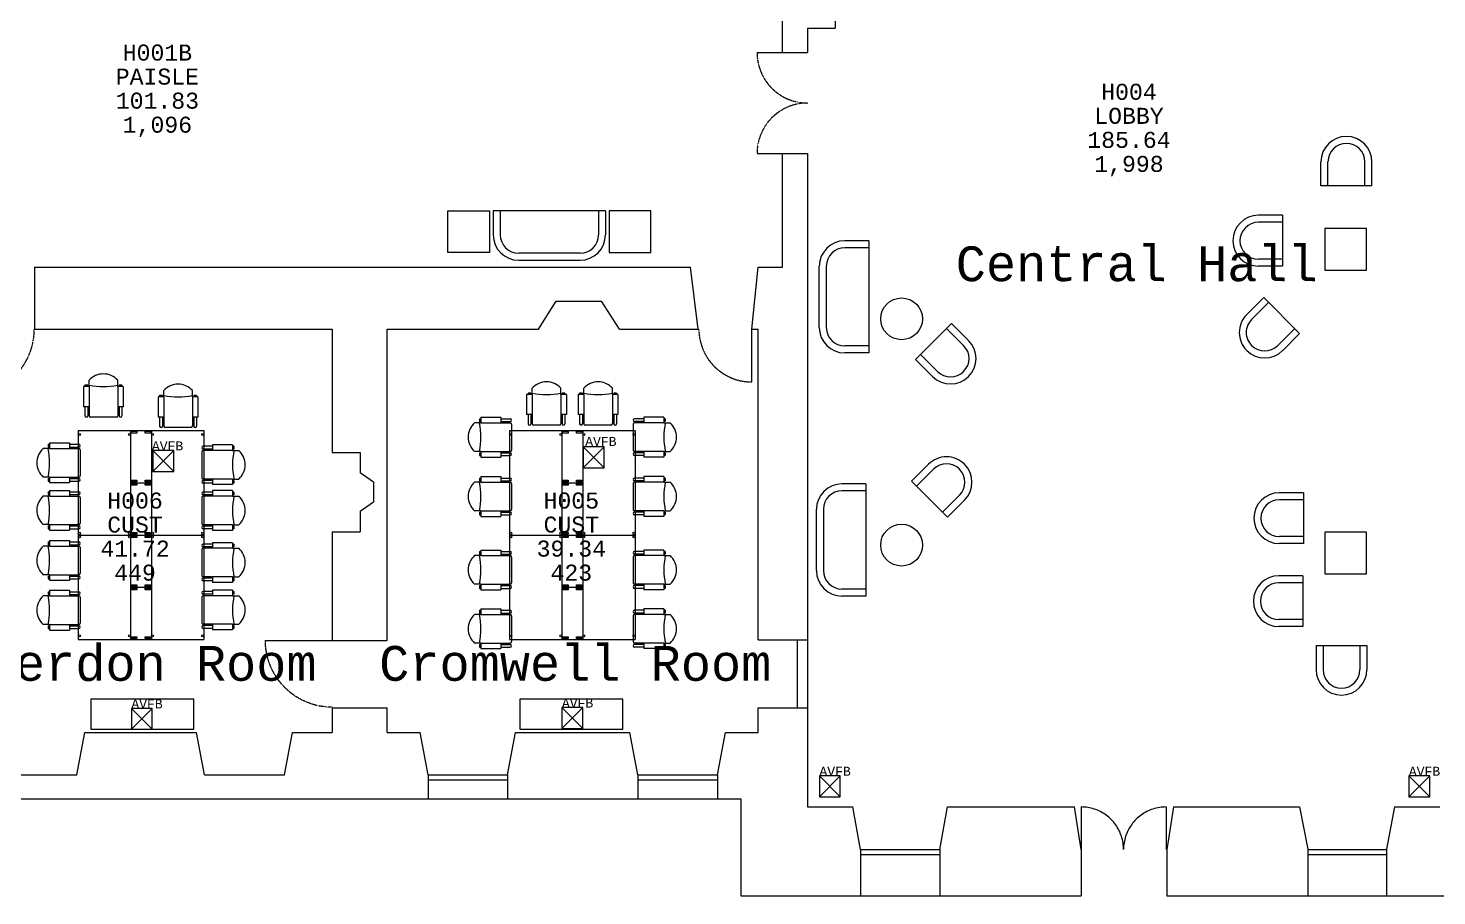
# Model space of a CAD drawing. Extents: x 0 to 84000, y 0 to 59400.
# Drawn here: x 25644 to 45853, y 21966 to 34423 of the extents above; entities that cross this region are included whole.
import ezdxf
from ezdxf.enums import TextEntityAlignment as Align

# ---------------------------------------------------------------- set-up
doc = ezdxf.new("R2010")
doc.units = 0
doc.header["$MEASUREMENT"] = 0
doc.linetypes.add('HIDDEN', pattern=[0.375, 0.25, -0.125])
doc.layers.get('0').update_dxf_attribs({"linetype": 'CONTINUOUS', "lineweight": 0})
for name, color, linetype, lineweight in [('001BUILDING', 7, 'CONTINUOUS', 0), ('001PARTITIONING', 5, 'CONTINUOUS', 0), ('725furniture', 4, 'CONTINUOUS', 0), ('RM$TXT', 7, 'CONTINUOUS', 0)]:
    doc.layers.add(name, color=color, linetype=linetype, lineweight=lineweight)
doc.styles.add('MONOTXT', font='monotxt.shx')

# ---------------------------------------------------------------- blocks, each defined once
blk = doc.blocks.new('12HH0214B')
at = {"linetype": 'Continuous'}
blk.add_line((0, 960), (0, 0), dxfattribs=at)
at = {"linetype": 'HIDDEN'}
for p, q in [((37.689712, 959.259741), (0.000301, 959.999878)), ((75.321008, 957.040496), (37.689712, 959.259741)), ((112.836164, 953.345565), (75.321008, 957.040496)), ((150.177335, 948.180644), (112.836164, 953.345565)), ((187.286944, 941.553698), (150.177335, 948.180644)), ((224.10777, 933.474945), (187.286944, 941.553698)), ((260.583038, 923.956842), (224.10777, 933.474945)), ((296.656506, 913.014065), (260.583038, 923.956842)), ((332.272552, 900.663487), (296.656506, 913.014065)), ((367.376257, 886.924152), (332.272552, 900.663487)), ((401.913495, 871.817245), (367.376257, 886.924152)), ((435.831012, 855.366059), (401.913495, 871.817245)), ((469.07651, 837.595961), (435.831012, 855.366059)), ((501.598725, 818.534351), (469.07651, 837.595961)), ((533.347513, 798.210622), (501.598725, 818.534351)), ((564.273917, 776.65611), (533.347513, 798.210622)), ((594.330252, 753.904051), (564.273917, 776.65611)), ((623.470173, 729.989527), (594.330252, 753.904051)), ((651.648749, 704.949412), (623.470173, 729.989527)), ((678.82253, 678.822317), (651.648749, 704.949412)), ((704.949617, 651.648528), (678.82253, 678.822317)), ((729.989722, 623.469944), (704.949617, 651.648528)), ((753.904237, 594.330015), (729.989722, 623.469944)), ((776.656287, 564.273673), (753.904237, 594.330015)), ((798.210789, 533.347262), (776.656287, 564.273673)), ((818.534509, 501.598468), (798.210789, 533.347262)), ((837.596108, 469.076247), (818.534509, 501.598468)), ((855.366196, 435.830744), (837.596108, 469.076247)), ((871.817371, 401.913222), (855.366196, 435.830744)), ((886.924267, 367.375979), (871.817371, 401.913222)), ((900.663591, 332.272269), (886.924267, 367.375979)), ((913.014158, 296.65622), (900.663591, 332.272269)), ((923.956924, 260.582748), (913.014158, 296.65622)), ((933.475016, 224.107477), (923.956924, 260.582748)), ((941.553757, 187.286648), (933.475016, 224.107477)), ((948.180691, 150.177038), (941.553757, 187.286648)), ((953.3456, 112.835865), (948.180691, 150.177038)), ((957.04052, 75.320707), (953.3456, 112.835865)), ((959.259753, 37.689411), (957.04052, 75.320707)), ((959.999878, 0), (959.259753, 37.689411))]:
    blk.add_line(p, q, dxfattribs=at)
blk = doc.blocks.new('22HH0214B')
at = {"linetype": 'HIDDEN'}
for p, q in [((28.464481, 724.436359), (0.00161, 724.995361)), ((56.883462, 722.760341), (28.464481, 724.436359)), ((85.214732, 719.969892), (56.883462, 722.760341)), ((113.414607, 716.069313), (85.214732, 719.969892)), ((141.439606, 711.06462), (113.414607, 716.069313)), ((169.246515, 704.96353), (141.439606, 711.06462)), ((196.792458, 697.775449), (169.246515, 704.96353)), ((224.034962, 689.511461), (196.792458, 697.775449)), ((250.93202, 680.18431), (224.034962, 689.511461)), ((277.442159, 669.808376), (250.93202, 680.18431)), ((303.524502, 658.399658), (277.442159, 669.808376)), ((329.138834, 645.975748), (303.524502, 658.399658)), ((354.245657, 632.555803), (329.138834, 645.975748)), ((378.806259, 618.160515), (354.245657, 632.555803)), ((402.782769, 602.812081), (378.806259, 618.160515)), ((1071.167777, 618.161504), (1047.191232, 602.813127)), ((1095.728412, 632.556734), (1071.167777, 618.161504)), ((1120.835266, 645.976621), (1095.728412, 632.556734)), ((1146.449625, 658.400471), (1120.835266, 645.976621)), ((1172.531994, 669.809128), (1146.449625, 658.400471)), ((1199.042156, 680.185001), (1172.531994, 669.809128)), ((1225.939235, 689.512091), (1199.042156, 680.185001)), ((1253.181757, 697.776016), (1225.939235, 689.512091)), ((1280.727715, 704.964034), (1253.181757, 697.776016)), ((1308.534637, 711.065062), (1280.727715, 704.964034)), ((1336.559646, 716.069691), (1308.534637, 711.065062)), ((1364.75953, 719.970206), (1336.559646, 716.069691)), ((1393.090805, 722.760592), (1364.75953, 719.970206)), ((1421.509789, 724.436546), (1393.090805, 722.760592)), ((1449.97266, 724.995485), (1421.509789, 724.436546)), ((426.138218, 586.534167), (402.782769, 602.812081)), ((448.836593, 569.351872), (426.138218, 586.534167)), ((470.842895, 551.29169), (448.836593, 569.351872)), ((492.123192, 532.381469), (470.842895, 551.29169)), ((512.64467, 512.650366), (492.123192, 532.381469)), ((532.375688, 492.128806), (512.64467, 512.650366)), ((551.285822, 470.848432), (532.375688, 492.128806)), ((569.345913, 448.842055), (551.285822, 470.848432)), ((586.528114, 426.143609), (569.345913, 448.842055)), ((602.805932, 402.788093), (586.528114, 426.143609)), ((863.445473, 426.145096), (847.167599, 402.789619)), ((880.627728, 448.8435), (863.445473, 426.145096)), ((898.687871, 470.849832), (880.627728, 448.8435)), ((917.598055, 492.130161), (898.687871, 470.849832)), ((937.329121, 512.651673), (917.598055, 492.130161)), ((957.850646, 532.382726), (937.329121, 512.651673)), ((979.130987, 551.292897), (957.850646, 532.382726)), ((1001.13733, 569.353026), (979.130987, 551.292897)), ((1023.835745, 586.535267), (1001.13733, 569.353026)), ((1047.191232, 602.813127), (1023.835745, 586.535267)), ((618.154267, 378.811519), (602.805932, 402.788093)), ((632.549453, 354.250858), (618.154267, 378.811519)), ((645.969295, 329.143979), (632.549453, 354.250858)), ((658.393099, 303.529597), (645.969295, 329.143979)), ((669.801709, 277.447206), (658.393099, 303.529597)), ((680.177533, 250.937024), (669.801709, 277.447206)), ((689.504574, 224.039927), (680.177533, 250.937024)), ((697.768449, 196.79739), (689.504574, 224.039927)), ((760.468522, 224.04167), (752.20458, 196.799154)), ((769.795629, 250.938743), (760.468522, 224.04167)), ((780.171518, 277.448899), (769.795629, 250.938743)), ((791.580192, 303.531261), (780.171518, 277.448899)), ((804.004058, 329.145612), (791.580192, 303.531261)), ((817.42396, 354.252457), (804.004058, 329.145612)), ((831.819206, 378.813083), (817.42396, 354.252457)), ((847.167599, 402.789619), (831.819206, 378.813083)), ((704.956416, 169.251417), (697.768449, 196.79739)), ((711.057392, 141.444483), (704.956416, 169.251417)), ((716.061969, 113.419464), (711.057392, 141.444483)), ((719.962431, 85.219572), (716.061969, 113.419464)), ((722.752763, 56.88829), (719.962431, 85.219572)), ((724.428664, 28.469303), (722.752763, 56.88829)), ((724.987549, 0.00643), (724.428664, 28.469303)), ((725.543944, 28.471138), (724.984987, 0.008268)), ((727.219916, 56.890121), (725.543944, 28.471138)), ((730.01032, 85.221395), (727.219916, 56.890121)), ((733.910853, 113.421276), (730.01032, 85.221395)), ((738.9155, 141.446282), (733.910853, 113.421276)), ((745.016545, 169.2532), (738.9155, 141.446282)), ((752.20458, 196.799154), (745.016545, 169.2532))]:
    blk.add_line(p, q, dxfattribs=at)
at = {"linetype": 'Continuous'}
for p, q in [((0.001709, 724.984131), (0.001709, -0.003906)), ((1449.97388, 724.985352), (1449.97388, -0.00254))]:
    blk.add_line(p, q, dxfattribs=at)
blk = doc.blocks.new('15HH0214B')
at = {"linetype": 'Continuous'}
blk.add_line((0, 760), (0, 0), dxfattribs=at)
at = {"linetype": 'HIDDEN'}
for p, q in [((29.837688, 759.413937), (0.000239, 759.999878)), ((59.629129, 757.657034), (29.837688, 759.413937)), ((89.328627, 754.73188), (59.629129, 757.657034)), ((118.890386, 750.642985), (89.328627, 754.73188)), ((148.268826, 745.396653), (118.890386, 750.642985)), ((177.418645, 739.000974), (148.268826, 745.396653)), ((206.294898, 731.465809), (177.418645, 739.000974)), ((234.85306, 722.802777), (206.294898, 731.465809)), ((263.049095, 713.025237), (234.85306, 722.802777)), ((290.839527, 702.148264), (263.049095, 713.025237)), ((318.181507, 690.188629), (290.839527, 702.148264)), ((345.032873, 677.164774), (318.181507, 690.188629)), ((371.352224, 663.09678), (345.032873, 677.164774)), ((397.098978, 648.00634), (371.352224, 663.09678)), ((422.233433, 631.916721), (397.098978, 648.00634)), ((446.716836, 614.852733), (422.233433, 631.916721)), ((470.511434, 596.840687), (446.716836, 614.852733)), ((493.580537, 577.908356), (470.511434, 596.840687)), ((515.888576, 558.084933), (493.580537, 577.908356)), ((537.401152, 537.400983), (515.888576, 558.084933)), ((558.085095, 515.888401), (537.401152, 537.400983)), ((577.908511, 493.580356), (558.085095, 515.888401)), ((596.840834, 470.511246), (577.908511, 493.580356)), ((614.852873, 446.716643), (596.840834, 470.511246)), ((631.916854, 422.233235), (614.852873, 446.716643)), ((648.006465, 397.098774), (631.916854, 422.233235)), ((663.096897, 371.352016), (648.006465, 397.098774)), ((677.164882, 345.032661), (663.096897, 371.352016)), ((690.188729, 318.18129), (677.164882, 345.032661)), ((702.148355, 290.839307), (690.188729, 318.18129)), ((713.025319, 263.048871), (702.148355, 290.839307)), ((722.802851, 234.852833), (713.025319, 263.048871)), ((731.465874, 206.294669), (722.802851, 234.852833)), ((739.001029, 177.418413), (731.465874, 206.294669)), ((745.396699, 148.268592), (739.001029, 177.418413)), ((750.643022, 118.890151), (745.396699, 148.268592)), ((754.731908, 89.32839), (750.643022, 118.890151)), ((757.657053, 59.628891), (754.731908, 89.32839)), ((759.413946, 29.837449), (757.657053, 59.628891)), ((759.999878, 0), (759.413946, 29.837449))]:
    blk.add_line(p, q, dxfattribs=at)
blk = doc.blocks.new('justhh00furn')
at = {"layer": '725furniture', "linetype": 'ByBlock', "lineweight": 0}
for p, q in [((33082, 4649), (33082, 4994)), ((33182, 4649), (33182, 4994)), ((33712, 4649), (33712, 4994)), ((33812, 4649), (33812, 4994)), ((33812, 4649), (33082, 4649)), ((21207, 4291), (21207, 3946)), ((22817, 4291), (21207, 4291)), ((21207, 4291), (21207, 3946)), ((21307, 4291), (21307, 3946)), ((22717, 4291), (22717, 3946)), ((22817, 4291), (22817, 3946)), ((32529, 4226), (32184, 4226)), ((32529, 4126), (32184, 4126)), ((32529, 4226), (32529, 3496)), ((26595, 3860), (26250, 3860)), ((26595, 3860), (26595, 2250)), ((22452, 3681), (21572, 3681)), ((26595, 3760), (26250, 3760)), ((21572, 3581), (22452, 3581)), ((25885, 2615), (25885, 3495)), ((25985, 3495), (25985, 2615)), ((32529, 3596), (32184, 3596)), ((32529, 3496), (32184, 3496)), ((32260, 3045), (32016, 2801)), ((32260, 3045), (32776, 2529)), ((32331, 2974), (32087, 2730)), ((27266, 2155), (27782, 2672)), ((27782, 2672), (28026, 2428)), ((27711, 2601), (27955, 2357)), ((32706, 2599), (32462, 2355)), ((32776, 2529), (32533, 2285)), ((26595, 2350), (26250, 2350)), ((26595, 2250), (26250, 2250)), ((26595, 2250), (26250, 2250)), ((27336, 2226), (27580, 1982)), ((27266, 2155), (27510, 1911)), ((15410, 1767), (15410, 1857)), ((15820, 1767), (15820, 1857)), ((15410, 1767), (15330, 1767)), ((15330, 1767), (15330, 1477)), ((15390, 1787), (15350, 1787)), ((15350, 1787), (15350, 1767)), ((15390, 1787), (15390, 1767)), ((15410, 1767), (15410, 1347)), ((15900, 1767), (15820, 1767)), ((15820, 1767), (15820, 1347)), ((15880, 1787), (15840, 1787)), ((15840, 1787), (15840, 1767)), ((15880, 1787), (15880, 1767)), ((15900, 1767), (15900, 1477)), ((16481, 1619), (16401, 1619)), ((16401, 1619), (16401, 1329)), ((16461, 1639), (16421, 1639)), ((16421, 1639), (16421, 1619)), ((16461, 1639), (16461, 1619)), ((16481, 1619), (16481, 1709)), ((16481, 1619), (16481, 1199)), ((16891, 1619), (16891, 1709)), ((16971, 1619), (16891, 1619)), ((16891, 1619), (16891, 1199)), ((16951, 1639), (16911, 1639)), ((16911, 1639), (16911, 1619)), ((16951, 1639), (16951, 1619)), ((16971, 1619), (16971, 1329)), ((21766, 1654), (21686, 1654)), ((21686, 1654), (21686, 1364)), ((21746, 1674), (21706, 1674)), ((21706, 1674), (21706, 1654)), ((21746, 1674), (21746, 1654)), ((21766, 1654), (21766, 1744)), ((21766, 1654), (21766, 1234)), ((22176, 1654), (22176, 1744)), ((22256, 1654), (22176, 1654)), ((22176, 1654), (22176, 1234)), ((22236, 1674), (22196, 1674)), ((22196, 1674), (22196, 1654)), ((22236, 1674), (22236, 1654)), ((22256, 1654), (22256, 1364)), ((22506, 1654), (22426, 1654)), ((22426, 1654), (22426, 1364)), ((22486, 1674), (22446, 1674)), ((22446, 1674), (22446, 1654)), ((22486, 1674), (22486, 1654)), ((22506, 1654), (22506, 1744)), ((22506, 1654), (22506, 1234)), ((22916, 1654), (22916, 1744)), ((22996, 1654), (22916, 1654)), ((22916, 1654), (22916, 1234)), ((22976, 1674), (22936, 1674)), ((22936, 1674), (22936, 1654)), ((22976, 1674), (22976, 1654)), ((22996, 1654), (22996, 1364)), ((15410, 1477), (15330, 1477)), ((15350, 1477), (15350, 1347)), ((15390, 1477), (15390, 1347)), ((15900, 1477), (15820, 1477)), ((15840, 1477), (15840, 1347)), ((15880, 1477), (15880, 1347)), ((15800, 1327), (15430, 1327)), ((16481, 1329), (16401, 1329)), ((16421, 1329), (16421, 1199)), ((16461, 1329), (16461, 1199)), ((16971, 1329), (16891, 1329)), ((16911, 1329), (16911, 1199)), ((16951, 1329), (16951, 1199)), ((21028, 1246), (20938, 1246)), ((21008, 1306), (21008, 1266)), ((21008, 1306), (21028, 1306)), ((21008, 1266), (21028, 1266)), ((21028, 1326), (21028, 1246)), ((21028, 1326), (21318, 1326)), ((21028, 1246), (21448, 1246)), ((21318, 1326), (21318, 1246)), ((21318, 1306), (21448, 1306)), ((21318, 1266), (21448, 1266)), ((21468, 1226), (21468, 856)), ((21766, 1364), (21686, 1364)), ((21706, 1364), (21706, 1234)), ((21746, 1364), (21746, 1234)), ((22156, 1214), (21786, 1214)), ((22256, 1364), (22176, 1364)), ((22196, 1364), (22196, 1234)), ((22236, 1364), (22236, 1234)), ((22506, 1364), (22426, 1364)), ((22446, 1364), (22446, 1234)), ((22486, 1364), (22486, 1234)), ((22896, 1214), (22526, 1214)), ((22996, 1364), (22916, 1364)), ((22936, 1364), (22936, 1234)), ((22976, 1364), (22976, 1234)), ((23215, 1226), (23215, 856)), ((23365, 1306), (23235, 1306)), ((23365, 1266), (23235, 1266)), ((23655, 1246), (23235, 1246)), ((23365, 1326), (23365, 1246)), ((23655, 1326), (23365, 1326)), ((23655, 1326), (23655, 1246)), ((23675, 1306), (23655, 1306)), ((23675, 1266), (23655, 1266)), ((23655, 1246), (23745, 1246)), ((23675, 1306), (23675, 1266)), ((16012, 1100), (16012, 1125)), ((16012, 1125), (16092, 1125)), ((16092, 1100), (16012, 1100)), ((16092, 1125), (16092, 1100)), ((16212, 1100), (16212, 1125)), ((16212, 1125), (16292, 1125)), ((16292, 1100), (16212, 1100)), ((16292, 1125), (16292, 1100)), ((16871, 1179), (16501, 1179)), ((22200, 1100), (22200, 1125)), ((22200, 1125), (22280, 1125)), ((22280, 1100), (22200, 1100)), ((22280, 1125), (22280, 1100)), ((22400, 1100), (22400, 1125)), ((22400, 1125), (22480, 1125)), ((22480, 1100), (22400, 1100)), ((22480, 1125), (22480, 1100)), ((14840, 878), (14750, 878)), ((14820, 938), (14820, 898)), ((14820, 938), (14840, 938)), ((14820, 898), (14840, 898)), ((14840, 958), (14840, 878)), ((14840, 958), (15130, 958)), ((14840, 878), (15260, 878)), ((15130, 958), (15130, 878)), ((15130, 938), (15260, 938)), ((15130, 898), (15260, 898)), ((15280, 858), (15280, 488)), ((17027, 830), (17027, 460)), ((17177, 910), (17047, 910)), ((17177, 870), (17047, 870)), ((17467, 850), (17047, 850)), ((17177, 930), (17177, 850)), ((17467, 930), (17177, 930)), ((17467, 930), (17467, 850)), ((17487, 910), (17467, 910)), ((17487, 870), (17467, 870)), ((17467, 850), (17557, 850)), ((17487, 910), (17487, 870)), ((21028, 836), (20938, 836)), ((21008, 816), (21008, 776)), ((21008, 816), (21028, 816)), ((21028, 836), (21028, 756)), ((21028, 836), (21448, 836)), ((21318, 836), (21318, 756)), ((21318, 816), (21448, 816)), ((23655, 836), (23235, 836)), ((23365, 816), (23235, 816)), ((23365, 836), (23365, 756)), ((23655, 836), (23655, 756)), ((23655, 836), (23745, 836)), ((23675, 816), (23655, 816)), ((23675, 816), (23675, 776)), ((21008, 776), (21028, 776)), ((21028, 756), (21318, 756)), ((21318, 776), (21448, 776)), ((23365, 776), (23235, 776)), ((23655, 756), (23365, 756)), ((23675, 776), (23655, 776)), ((27208, 408), (27452, 652)), ((14840, 468), (14750, 468)), ((14820, 448), (14820, 408)), ((14820, 448), (14840, 448)), ((14820, 408), (14840, 408)), ((14840, 468), (14840, 388)), ((14840, 468), (15260, 468)), ((15130, 468), (15130, 388)), ((15130, 448), (15260, 448)), ((15130, 408), (15260, 408)), ((16012, 398), (16012, 423)), ((16012, 423), (16092, 423)), ((16092, 423), (16092, 398)), ((16212, 398), (16212, 423)), ((16212, 423), (16292, 423)), ((16292, 423), (16292, 398)), ((17467, 440), (17047, 440)), ((17177, 420), (17047, 420)), ((17177, 440), (17177, 360)), ((17467, 440), (17467, 360)), ((17467, 440), (17557, 440)), ((17487, 420), (17467, 420)), ((17487, 420), (17487, 380)), ((21008, 454), (21008, 414)), ((21008, 454), (21028, 454)), ((21008, 414), (21028, 414)), ((21028, 474), (21028, 394)), ((21028, 474), (21318, 474)), ((21318, 474), (21318, 394)), ((21318, 454), (21448, 454)), ((21318, 414), (21448, 414)), ((22200, 398), (22200, 423)), ((22200, 423), (22280, 423)), ((22280, 423), (22280, 398)), ((22400, 398), (22400, 423)), ((22400, 423), (22480, 423)), ((22480, 423), (22480, 398)), ((23365, 454), (23235, 454)), ((23365, 414), (23235, 414)), ((23365, 474), (23365, 394)), ((23655, 474), (23365, 474)), ((23655, 474), (23655, 394)), ((23675, 454), (23655, 454)), ((23675, 414), (23655, 414)), ((23675, 454), (23675, 414)), ((27724, -108), (27208, 408)), ((27279, 338), (27523, 582)), ((14820, 256), (14820, 216)), ((14820, 256), (14840, 256)), ((14820, 216), (14840, 216)), ((14840, 388), (15130, 388)), ((14840, 276), (14840, 196)), ((14840, 276), (15130, 276)), ((15130, 276), (15130, 196)), ((15130, 256), (15260, 256)), ((15130, 216), (15260, 216)), ((16092, 398), (16012, 398)), ((16012, 350), (16012, 375)), ((16012, 375), (16092, 375)), ((16092, 350), (16012, 350)), ((16092, 375), (16092, 350)), ((16292, 398), (16212, 398)), ((16212, 350), (16212, 375)), ((16212, 375), (16292, 375)), ((16292, 350), (16212, 350)), ((16292, 375), (16292, 350)), ((17177, 380), (17047, 380)), ((17177, 253), (17047, 253)), ((17177, 213), (17047, 213)), ((17467, 360), (17177, 360)), ((17177, 273), (17177, 193)), ((17467, 273), (17177, 273)), ((17487, 380), (17467, 380)), ((17467, 273), (17467, 193)), ((17487, 253), (17467, 253)), ((17487, 213), (17467, 213)), ((17487, 253), (17487, 213)), ((21028, 394), (20938, 394)), ((21028, 394), (21448, 394)), ((21468, 374), (21468, 4)), ((22280, 398), (22200, 398)), ((22200, 350), (22200, 375)), ((22200, 375), (22280, 375)), ((22280, 350), (22200, 350)), ((22280, 375), (22280, 350)), ((22480, 398), (22400, 398)), ((22400, 350), (22400, 375)), ((22400, 375), (22480, 375)), ((22480, 350), (22400, 350)), ((22480, 375), (22480, 350)), ((23215, 374), (23215, 4)), ((23655, 394), (23235, 394)), ((23655, 394), (23745, 394)), ((26554, 370), (26209, 370)), ((26554, 270), (26209, 270)), ((26554, 370), (26554, -1240)), ((27654, -37), (27897, 207)), ((32830, 243), (32485, 243)), ((32830, 243), (32830, -487)), ((14840, 196), (14750, 196)), ((14840, 196), (15260, 196)), ((15280, 176), (15280, -194)), ((17027, 173), (17027, -197)), ((17467, 193), (17047, 193)), ((17467, 193), (17557, 193)), ((25844, -875), (25844, 5)), ((25944, 5), (25944, -875)), ((27724, -108), (27968, 136)), ((32830, 143), (32485, 143)), ((21028, -16), (20938, -16)), ((21008, -36), (21008, -76)), ((21008, -36), (21028, -36)), ((21008, -76), (21028, -76)), ((21028, -16), (21028, -96)), ((21028, -16), (21448, -16)), ((21028, -96), (21318, -96)), ((21318, -16), (21318, -96)), ((21318, -36), (21448, -36)), ((21318, -76), (21448, -76)), ((23655, -16), (23235, -16)), ((23365, -36), (23235, -36)), ((23365, -76), (23235, -76)), ((23365, -16), (23365, -96)), ((23655, -96), (23365, -96)), ((23655, -16), (23655, -96)), ((23655, -16), (23745, -16)), ((23675, -36), (23655, -36)), ((23675, -76), (23655, -76)), ((23675, -36), (23675, -76)), ((14840, -214), (14750, -214)), ((14820, -234), (14820, -274)), ((14820, -234), (14840, -234)), ((14820, -274), (14840, -274)), ((14840, -214), (14840, -294)), ((14840, -214), (15260, -214)), ((14840, -294), (15130, -294)), ((15130, -214), (15130, -294)), ((15130, -234), (15260, -234)), ((15130, -274), (15260, -274)), ((16012, -352), (16012, -327)), ((16012, -327), (16092, -327)), ((16092, -352), (16012, -352)), ((16012, -400), (16012, -375)), ((16012, -375), (16092, -375)), ((16092, -400), (16012, -400)), ((16092, -327), (16092, -352)), ((16092, -375), (16092, -400)), ((16212, -352), (16212, -327)), ((16212, -327), (16292, -327)), ((16292, -352), (16212, -352)), ((16212, -400), (16212, -375)), ((16212, -375), (16292, -375)), ((16292, -400), (16212, -400)), ((16292, -327), (16292, -352)), ((16292, -375), (16292, -400)), ((17467, -217), (17047, -217)), ((17177, -237), (17047, -237)), ((17177, -277), (17047, -277)), ((17177, -217), (17177, -297)), ((17467, -297), (17177, -297)), ((17467, -217), (17467, -297)), ((17467, -217), (17557, -217)), ((17487, -237), (17467, -237)), ((17487, -277), (17467, -277)), ((17487, -237), (17487, -277)), ((22200, -352), (22200, -327)), ((22200, -327), (22280, -327)), ((22280, -352), (22200, -352)), ((22200, -400), (22200, -375)), ((22200, -375), (22280, -375)), ((22280, -400), (22200, -400)), ((22280, -327), (22280, -352)), ((22280, -375), (22280, -400)), ((22400, -352), (22400, -327)), ((22400, -327), (22480, -327)), ((22480, -352), (22400, -352)), ((22400, -400), (22400, -375)), ((22400, -375), (22480, -375)), ((22480, -400), (22400, -400)), ((22480, -327), (22480, -352)), ((22480, -375), (22480, -400)), ((32830, -387), (32485, -387)), ((14840, -524), (14750, -524)), ((14820, -464), (14820, -504)), ((14820, -464), (14840, -464)), ((14820, -504), (14840, -504)), ((14840, -444), (14840, -524)), ((14840, -444), (15130, -444)), ((14840, -524), (15260, -524)), ((15130, -444), (15130, -524)), ((15130, -464), (15260, -464)), ((15130, -504), (15260, -504)), ((15280, -544), (15280, -914)), ((17027, -574), (17027, -944)), ((17177, -494), (17047, -494)), ((17177, -534), (17047, -534)), ((17467, -554), (17047, -554)), ((17177, -474), (17177, -554)), ((17467, -474), (17177, -474)), ((17467, -474), (17467, -554)), ((17487, -494), (17467, -494)), ((17487, -534), (17467, -534)), ((17467, -554), (17557, -554)), ((17487, -494), (17487, -534)), ((21008, -600), (21008, -640)), ((21008, -600), (21028, -600)), ((21028, -580), (21028, -660)), ((21028, -580), (21318, -580)), ((21318, -580), (21318, -660)), ((21318, -600), (21448, -600)), ((23365, -600), (23235, -600)), ((23365, -580), (23365, -660)), ((23655, -580), (23365, -580)), ((23655, -580), (23655, -660)), ((23675, -600), (23655, -600)), ((23675, -600), (23675, -640)), ((32830, -487), (32485, -487)), ((21028, -660), (20938, -660)), ((21008, -640), (21028, -640)), ((21028, -660), (21448, -660)), ((21318, -640), (21448, -640)), ((21468, -680), (21468, -1050)), ((23215, -680), (23215, -1050)), ((23365, -640), (23235, -640)), ((23655, -660), (23235, -660)), ((23675, -640), (23655, -640)), ((23655, -660), (23745, -660)), ((14840, -934), (14750, -934)), ((14820, -954), (14820, -994)), ((14820, -954), (14840, -954)), ((14820, -994), (14840, -994)), ((14840, -934), (14840, -1014)), ((14840, -934), (15260, -934)), ((15130, -934), (15130, -1014)), ((15130, -954), (15260, -954)), ((15130, -994), (15260, -994)), ((17467, -964), (17047, -964)), ((17177, -984), (17047, -984)), ((17177, -964), (17177, -1044)), ((17467, -964), (17467, -1044)), ((17467, -964), (17557, -964)), ((17487, -984), (17467, -984)), ((17487, -984), (17487, -1024)), ((32822, -949), (32477, -949)), ((32822, -949), (32822, -1679)), ((14820, -1178), (14820, -1218)), ((14820, -1178), (14840, -1178)), ((14840, -1014), (15130, -1014)), ((14840, -1158), (14840, -1238)), ((14840, -1158), (15130, -1158)), ((15130, -1158), (15130, -1238)), ((15130, -1178), (15260, -1178)), ((16012, -1102), (16012, -1077)), ((16012, -1077), (16092, -1077)), ((16092, -1102), (16012, -1102)), ((16012, -1150), (16012, -1125)), ((16012, -1125), (16092, -1125)), ((16092, -1150), (16012, -1150)), ((16092, -1077), (16092, -1102)), ((16092, -1125), (16092, -1150)), ((16212, -1102), (16212, -1077)), ((16212, -1077), (16292, -1077)), ((16292, -1102), (16212, -1102)), ((16212, -1150), (16212, -1125)), ((16212, -1125), (16292, -1125)), ((16292, -1150), (16212, -1150)), ((16292, -1077), (16292, -1102)), ((16292, -1125), (16292, -1150)), ((17177, -1024), (17047, -1024)), ((17177, -1175), (17047, -1175)), ((17467, -1044), (17177, -1044)), ((17177, -1155), (17177, -1235)), ((17467, -1155), (17177, -1155)), ((17487, -1024), (17467, -1024)), ((17467, -1155), (17467, -1235)), ((17487, -1175), (17467, -1175)), ((17487, -1175), (17487, -1215)), ((21028, -1070), (20938, -1070)), ((21008, -1090), (21008, -1130)), ((21008, -1090), (21028, -1090)), ((21008, -1130), (21028, -1130)), ((21028, -1070), (21028, -1150)), ((21028, -1070), (21448, -1070)), ((21028, -1150), (21318, -1150)), ((21318, -1070), (21318, -1150)), ((21318, -1090), (21448, -1090)), ((21318, -1130), (21448, -1130)), ((22200, -1102), (22200, -1077)), ((22200, -1077), (22280, -1077)), ((22280, -1102), (22200, -1102)), ((22200, -1150), (22200, -1125)), ((22200, -1125), (22280, -1125)), ((22280, -1150), (22200, -1150)), ((22280, -1077), (22280, -1102)), ((22280, -1125), (22280, -1150)), ((22400, -1102), (22400, -1077)), ((22400, -1077), (22480, -1077)), ((22480, -1102), (22400, -1102)), ((22400, -1150), (22400, -1125)), ((22400, -1125), (22480, -1125)), ((22480, -1150), (22400, -1150)), ((22480, -1077), (22480, -1102)), ((22480, -1125), (22480, -1150)), ((23655, -1070), (23235, -1070)), ((23365, -1090), (23235, -1090)), ((23365, -1130), (23235, -1130)), ((23365, -1070), (23365, -1150)), ((23655, -1150), (23365, -1150)), ((23655, -1070), (23655, -1150)), ((23655, -1070), (23745, -1070)), ((23675, -1090), (23655, -1090)), ((23675, -1130), (23655, -1130)), ((23675, -1090), (23675, -1130)), ((26554, -1140), (26209, -1140)), ((32822, -1049), (32477, -1049)), ((14840, -1238), (14750, -1238)), ((14820, -1218), (14840, -1218)), ((14840, -1238), (15260, -1238)), ((15130, -1218), (15260, -1218)), ((15280, -1258), (15280, -1628)), ((17027, -1255), (17027, -1625)), ((17177, -1215), (17047, -1215)), ((17467, -1235), (17047, -1235)), ((17487, -1215), (17467, -1215)), ((17467, -1235), (17557, -1235)), ((26554, -1240), (26209, -1240)), ((26554, -1240), (26209, -1240)), ((21028, -1505), (20938, -1505)), ((21008, -1445), (21008, -1485)), ((21008, -1445), (21028, -1445)), ((21008, -1485), (21028, -1485)), ((21028, -1425), (21028, -1505)), ((21028, -1425), (21318, -1425)), ((21028, -1505), (21448, -1505)), ((21318, -1425), (21318, -1505)), ((21318, -1445), (21448, -1445)), ((21318, -1485), (21448, -1485)), ((21468, -1525), (21468, -1895)), ((23215, -1525), (23215, -1895)), ((23365, -1445), (23235, -1445)), ((23365, -1485), (23235, -1485)), ((23655, -1505), (23235, -1505)), ((23365, -1425), (23365, -1505)), ((23655, -1425), (23365, -1425)), ((23655, -1425), (23655, -1505)), ((23675, -1445), (23655, -1445)), ((23675, -1485), (23655, -1485)), ((23655, -1505), (23745, -1505)), ((23675, -1445), (23675, -1485)), ((32822, -1579), (32477, -1579)), ((14840, -1648), (14750, -1648)), ((14820, -1668), (14820, -1708)), ((14820, -1668), (14840, -1668)), ((14820, -1708), (14840, -1708)), ((14840, -1648), (14840, -1728)), ((14840, -1648), (15260, -1648)), ((14840, -1728), (15130, -1728)), ((15130, -1648), (15130, -1728)), ((15130, -1668), (15260, -1668)), ((15130, -1708), (15260, -1708)), ((17467, -1645), (17047, -1645)), ((17177, -1665), (17047, -1665)), ((17177, -1705), (17047, -1705)), ((17177, -1645), (17177, -1725)), ((17467, -1725), (17177, -1725)), ((17467, -1645), (17467, -1725)), ((17467, -1645), (17557, -1645)), ((17487, -1665), (17467, -1665)), ((17487, -1705), (17467, -1705)), ((17487, -1665), (17487, -1705)), ((32822, -1679), (32477, -1679)), ((16012, -1852), (16012, -1827)), ((16012, -1827), (16092, -1827)), ((16092, -1852), (16012, -1852)), ((16092, -1827), (16092, -1852)), ((16212, -1852), (16212, -1827)), ((16212, -1827), (16292, -1827)), ((16292, -1852), (16212, -1852)), ((16292, -1827), (16292, -1852)), ((21028, -1915), (20938, -1915)), ((21008, -1935), (21008, -1975)), ((21008, -1935), (21028, -1935)), ((21008, -1975), (21028, -1975)), ((21028, -1915), (21028, -1995)), ((21028, -1915), (21448, -1915)), ((21028, -1995), (21318, -1995)), ((21318, -1915), (21318, -1995)), ((21318, -1935), (21448, -1935)), ((21318, -1975), (21448, -1975)), ((22200, -1852), (22200, -1827)), ((22200, -1827), (22280, -1827)), ((22280, -1852), (22200, -1852)), ((22280, -1827), (22280, -1852)), ((22400, -1852), (22400, -1827)), ((22400, -1827), (22480, -1827)), ((22480, -1852), (22400, -1852)), ((22480, -1827), (22480, -1852)), ((23655, -1915), (23235, -1915)), ((23365, -1935), (23235, -1935)), ((23365, -1975), (23235, -1975)), ((23365, -1915), (23365, -1995)), ((23655, -1995), (23365, -1995)), ((23655, -1915), (23655, -1995)), ((23655, -1915), (23745, -1915)), ((23675, -1935), (23655, -1935)), ((23675, -1975), (23655, -1975)), ((23675, -1935), (23675, -1975)), ((33011, -1952), (33741, -1952)), ((33011, -1952), (33011, -2297)), ((33111, -1952), (33111, -2297)), ((33641, -1952), (33641, -2297)), ((33741, -1952), (33741, -2297))]:
    blk.add_line(p, q, dxfattribs=at)
at = {"layer": '725furniture', "lineweight": 0}
for p, q in [((20554, 4291), (21154, 4291)), ((20554, 3691), (20554, 4291)), ((21154, 4291), (21154, 3691)), ((22870, 4291), (22870, 3691)), ((23470, 4291), (22870, 4291)), ((23470, 3691), (23470, 4291)), ((33136, 4036), (33136, 3436)), ((33736, 4036), (33136, 4036)), ((33736, 3436), (33736, 4036)), ((21154, 3691), (20554, 3691)), ((22870, 3691), (23470, 3691)), ((33136, 3436), (33736, 3436)), ((15254, 1135), (15254, -1865)), ((15254, 1135), (17054, 1135)), ((16004, 1135), (16004, -1865)), ((16304, 1135), (16304, -1865)), ((17054, 1135), (17054, -1865)), ((21442, 1135), (23242, 1135)), ((21442, 1135), (21442, -1865)), ((22192, 1135), (22192, -1865)), ((22492, 1135), (22492, -1865)), ((23242, 1135), (23242, -1865)), ((16004, 385), (16304, 385)), ((22192, 385), (22492, 385)), ((15254, -365), (17054, -365)), ((21442, -365), (23242, -365)), ((33136, -321), (33136, -921)), ((33736, -321), (33136, -321)), ((33736, -921), (33736, -321)), ((33136, -921), (33736, -921)), ((16004, -1115), (16304, -1115)), ((22192, -1115), (22492, -1115)), ((15254, -1865), (17054, -1865)), ((21442, -1865), (23242, -1865))]:
    blk.add_line(p, q, dxfattribs=at)
for centre in [(27065, 2740), (27065, -509)]:
    blk.add_circle(centre, 300, dxfattribs=at)
at = {"layer": '725furniture', "linetype": 'ByBlock', "lineweight": 0}
for centre in [(15269, 1080), (15989, 1080), (16319, 1080), (17039, 1080), (21457, 1080), (22177, 1080), (22507, 1080), (23227, 1080), (15269, -340), (15269, -390), (15989, -340), (15989, -390), (16319, -340), (16319, -390), (17039, -340), (17039, -390), (21457, -340), (21457, -390), (22177, -340), (22177, -390), (22507, -340), (22507, -390), (23227, -340), (23227, -390), (15269, -1810), (15989, -1810), (16319, -1810), (17039, -1810), (21457, -1810), (22177, -1810), (22507, -1810), (23227, -1810)]:
    blk.add_circle(centre, 15, dxfattribs=at)
for centre, radius, start, end in [((33447, 4994), 365, 90, 180), ((33447, 4994), 265, 90, 180), ((33447, 4994), 365, 0, 90), ((33447, 4994), 265, 0, 90), ((32184, 3861), 365, 90, 180), ((32184, 3861), 265, 90, 180), ((21572, 3946), 365, 180, 270), ((21572, 3946), 265, 180, 270), ((22452, 3946), 265, 270, 0), ((22452, 3946), 365, 270, 0), ((26250, 3495), 365, 90, 180), ((32184, 3861), 365, 180, 270), ((32184, 3861), 265, 180, 270), ((26250, 3495), 265, 90, 180), ((26250, 2615), 365, 180, 270), ((26250, 2615), 265, 180, 270), ((15615, 1673), 276, 41.9643, 138.0357), ((21971, 1559), 276, 41.9643, 138.0357), ((22711, 1559), 276, 41.9643, 138.0357), ((15615, 2828), 1061, 258.8556, 281.1444), ((16686, 1525), 276, 41.9643, 138.0357), ((16686, 2680), 1061, 258.8556, 281.1444), ((21971, 2714), 1061, 258.8556, 281.1444), ((22711, 2714), 1061, 258.8556, 281.1444), ((15370, 1347), 20, 180, 270), ((15370, 1347), 20, 270, 0), ((15430, 1347), 20, 180, 270), ((15800, 1347), 20, 270, 0), ((15860, 1347), 20, 180, 270), ((15860, 1347), 20, 270, 0), ((21123, 1041), 276, 131.9643, 228.0357), ((19968, 1041), 1061, 348.8556, 11.1444), ((21448, 1286), 20, 0, 90), ((21448, 1286), 20, 270, 0), ((21448, 1226), 20, 0, 90), ((21726, 1234), 20, 180, 270), ((21726, 1234), 20, 270, 0), ((21786, 1234), 20, 180, 270), ((22156, 1234), 20, 270, 0), ((22216, 1234), 20, 180, 270), ((22216, 1234), 20, 270, 0), ((22466, 1234), 20, 180, 270), ((22466, 1234), 20, 270, 0), ((22526, 1234), 20, 180, 270), ((22896, 1234), 20, 270, 0), ((22956, 1234), 20, 180, 270), ((22956, 1234), 20, 270, 0), ((23235, 1286), 20, 90, 180), ((23235, 1286), 20, 180, 270), ((23235, 1226), 20, 90, 180), ((24716, 1041), 1061, 168.8556, 191.1444), ((23561, 1041), 276, 311.9643, 48.0357), ((16441, 1199), 20, 180, 270), ((16441, 1199), 20, 270, 0), ((16501, 1199), 20, 180, 270), ((16871, 1199), 20, 270, 0), ((16931, 1199), 20, 180, 270), ((16931, 1199), 20, 270, 0), ((14935, 673), 276, 131.9643, 228.0357), ((13780, 673), 1061, 348.8556, 11.1444), ((15260, 918), 20, 0, 90), ((15260, 918), 20, 270, 0), ((15260, 858), 20, 0, 90), ((17047, 890), 20, 90, 180), ((17047, 890), 20, 180, 270), ((17047, 830), 20, 90, 180), ((18528, 645), 1061, 168.8556, 191.1444), ((17373, 645), 276, 311.9643, 48.0357), ((21448, 856), 20, 270, 0), ((21448, 796), 20, 0, 90), ((23235, 856), 20, 180, 270), ((23235, 796), 20, 90, 180), ((21448, 796), 20, 270, 0), ((23235, 796), 20, 180, 270), ((15260, 488), 20, 270, 0), ((15260, 428), 20, 0, 90), ((15260, 428), 20, 270, 0), ((17047, 460), 20, 180, 270), ((17047, 400), 20, 90, 180), ((21448, 434), 20, 0, 90), ((21448, 434), 20, 270, 0), ((23235, 434), 20, 90, 180), ((23235, 434), 20, 180, 270), ((15260, 236), 20, 0, 90), ((15260, 236), 20, 270, 0), ((17047, 400), 20, 180, 270), ((17047, 233), 20, 90, 180), ((17047, 233), 20, 180, 270), ((21123, 189), 276, 131.9643, 228.0357), ((19968, 189), 1061, 348.8556, 11.1444), ((21448, 374), 20, 0, 90), ((23235, 374), 20, 90, 180), ((24716, 189), 1061, 168.8556, 191.1444), ((23561, 189), 276, 311.9643, 48.0357), ((26209, 5), 365, 90, 180), ((26209, 5), 265, 90, 180), ((32485, -122), 365, 90, 180), ((14935, -9), 276, 131.9643, 228.0357), ((13780, -9), 1061, 348.8556, 11.1444), ((15260, 176), 20, 0, 90), ((17047, 173), 20, 90, 180), ((18528, -12), 1061, 168.8556, 191.1444), ((17373, -12), 276, 311.9643, 48.0357), ((21448, 4), 20, 270, 0), ((23235, 4), 20, 180, 270), ((32485, -122), 265, 90, 180), ((15260, -194), 20, 270, 0), ((17047, -197), 20, 180, 270), ((21448, -56), 20, 0, 90), ((21448, -56), 20, 270, 0), ((23235, -56), 20, 90, 180), ((23235, -56), 20, 180, 270), ((32485, -122), 365, 180, 270), ((32485, -122), 265, 180, 270), ((15260, -254), 20, 0, 90), ((15260, -254), 20, 270, 0), ((17047, -257), 20, 90, 180), ((17047, -257), 20, 180, 270), ((14935, -729), 276, 131.9643, 228.0357), ((13780, -729), 1061, 348.8556, 11.1444), ((15260, -484), 20, 0, 90), ((15260, -484), 20, 270, 0), ((15260, -544), 20, 0, 90), ((17047, -514), 20, 90, 180), ((17047, -514), 20, 180, 270), ((17047, -574), 20, 90, 180), ((18528, -759), 1061, 168.8556, 191.1444), ((17373, -759), 276, 311.9643, 48.0357), ((21448, -620), 20, 0, 90), ((23235, -620), 20, 90, 180), ((21123, -865), 276, 131.9643, 228.0357), ((19968, -865), 1061, 348.8556, 11.1444), ((21448, -620), 20, 270, 0), ((21448, -680), 20, 0, 90), ((23235, -620), 20, 180, 270), ((23235, -680), 20, 90, 180), ((24716, -865), 1061, 168.8556, 191.1444), ((23561, -865), 276, 311.9643, 48.0357), ((15260, -914), 20, 270, 0), ((15260, -974), 20, 0, 90), ((15260, -974), 20, 270, 0), ((17047, -944), 20, 180, 270), ((17047, -1004), 20, 90, 180), ((17047, -1004), 20, 180, 270), ((26209, -875), 365, 180, 270), ((26209, -875), 265, 180, 270), ((32477, -1314), 365, 90, 180), ((15260, -1198), 20, 0, 90), ((15260, -1198), 20, 270, 0), ((17047, -1195), 20, 90, 180), ((17047, -1195), 20, 180, 270), ((21448, -1050), 20, 270, 0), ((21448, -1110), 20, 0, 90), ((21448, -1110), 20, 270, 0), ((23235, -1050), 20, 180, 270), ((23235, -1110), 20, 90, 180), ((23235, -1110), 20, 180, 270), ((32477, -1314), 265, 90, 180), ((14935, -1443), 276, 131.9643, 228.0357), ((13780, -1443), 1061, 348.8556, 11.1444), ((15260, -1258), 20, 0, 90), ((17047, -1255), 20, 90, 180), ((18528, -1440), 1061, 168.8556, 191.1444), ((17373, -1440), 276, 311.9643, 48.0357), ((32477, -1314), 365, 180, 270), ((32477, -1314), 265, 180, 270), ((21123, -1710), 276, 131.9643, 228.0357), ((19968, -1710), 1061, 348.8556, 11.1444), ((21448, -1465), 20, 0, 90), ((21448, -1465), 20, 270, 0), ((21448, -1525), 20, 0, 90), ((23235, -1465), 20, 90, 180), ((23235, -1465), 20, 180, 270), ((23235, -1525), 20, 90, 180), ((24716, -1710), 1061, 168.8556, 191.1444), ((23561, -1710), 276, 311.9643, 48.0357), ((15260, -1628), 20, 270, 0), ((15260, -1688), 20, 0, 90), ((15260, -1688), 20, 270, 0), ((17047, -1625), 20, 180, 270), ((17047, -1685), 20, 90, 180), ((17047, -1685), 20, 180, 270), ((21448, -1895), 20, 270, 0), ((21448, -1955), 20, 0, 90), ((21448, -1955), 20, 270, 0), ((23235, -1895), 20, 180, 270), ((23235, -1955), 20, 90, 180), ((23235, -1955), 20, 180, 270), ((33376, -2297), 365, 180, 270), ((33376, -2297), 265, 180, 270), ((33376, -2297), 265, 270, 0), ((33376, -2297), 365, 270, 0)]:
    blk.add_arc(centre, radius, start, end, dxfattribs=at)
for centre, major_axis, start_param, end_param in [((32274, 2543), (258, 258), 1.570796, 3.141593), ((32274, 2543), (187, 187), 1.570796, 3.141593), ((27768, 2170), (-258, 258), 3.141593, 4.712389), ((27768, 2170), (-187, 187), 3.141593, 4.712389), ((32274, 2543), (258, 258), 3.141593, 4.712389), ((32274, 2543), (187, 187), 3.141593, 4.712389), ((27768, 2170), (258, 258), 3.141593, 4.712389), ((27768, 2170), (187, 187), 3.141593, 4.712389), ((27710, 394), (258, 258), 6.283185, 7.853982), ((27710, 394), (187, 187), 0, 1.570796), ((27710, 394), (258, 258), 4.712389, 6.283185), ((27710, 394), (187, 187), 4.712389, 6.283185)]:
    blk.add_ellipse(centre, major_axis=major_axis, ratio=1, start_param=start_param, end_param=end_param, dxfattribs=at)
blk = doc.blocks.new('650av')
at = {"linetype": 'ByBlock', "lineweight": 0}
for p, q in [((16324, 850), (16624, 550)), ((16324, 550), (16624, 850)), ((16624, 850), (16324, 850)), ((16324, 850), (16324, 550)), ((16624, 550), (16624, 850)), ((22496, 900), (22796, 600)), ((22496, 600), (22796, 900)), ((22796, 900), (22496, 900)), ((22496, 900), (22496, 600)), ((22796, 600), (22796, 900)), ((16324, 550), (16624, 550)), ((22496, 600), (22796, 600)), ((16015, -2853), (16315, -3153)), ((16015, -3153), (16315, -2853)), ((16315, -2853), (16015, -2853)), ((16015, -2853), (16015, -3153)), ((16315, -3153), (16315, -2853)), ((22192, -2841), (22492, -3141)), ((22192, -3141), (22492, -2841)), ((22492, -2841), (22192, -2841)), ((22192, -2841), (22192, -3141)), ((22492, -3141), (22492, -2841)), ((16015, -3153), (16315, -3153)), ((22192, -3141), (22492, -3141)), ((25886, -3821), (26186, -4121)), ((25886, -4121), (26186, -3821)), ((26186, -3821), (25886, -3821)), ((25886, -3821), (25886, -4121)), ((26186, -4121), (26186, -3821)), ((34342, -3821), (34642, -4121)), ((34342, -4121), (34642, -3821)), ((34642, -3821), (34342, -3821)), ((34342, -3821), (34342, -4121)), ((34642, -4121), (34642, -3821)), ((25886, -4121), (26186, -4121)), ((34342, -4121), (34642, -4121))]:
    blk.add_line(p, q, dxfattribs=at)
at = {"lineweight": 0}
for p, q in [((16911, -2719), (15435, -2719)), ((15435, -2719), (15435, -3150)), ((16911, -3150), (16911, -2719)), ((23064, -2719), (21587, -2719)), ((21587, -2719), (21587, -3150)), ((23064, -3150), (23064, -2719)), ((15348, -3197), (16948, -3197)), ((15435, -3150), (16911, -3150)), ((21526, -3197), (23166, -3197)), ((21587, -3150), (23064, -3150))]:
    blk.add_line(p, q, dxfattribs=at)
at = {"lineweight": 0, "style": 'MONOTXT'}
for p in [(22526, 915), (16310, 850), (16015, -2853), (22192, -2841), (25886, -3821), (34342, -3821)]:
    blk.add_text('AVFB', height=130, dxfattribs=at).set_placement(p)
blk = doc.blocks.new('hh00_roomnames')
at = {"style": 'MONOTXT'}
for s, p in [('Central Hall', (5680, 8824)), ('Merdon Room', (-8467, 3087)), ('Cromwell Room', (-2376, 3087))]:
    blk.add_text(s, height=500, dxfattribs=at).set_placement(p, align=Align.CENTER)

msp = doc.modelspace()

# ---------------------------------------------------------------- linework, layer by layer
at = {"layer": '001BUILDING', "linetype": 'Continuous'}
for p, q in [((37220, 37913), (37220, 34423)), ((36466, 34073), (36466, 35733)), ((36825, 34423), (37220, 34423)), ((36825, 34423), (36825, 34073)), ((36466, 30993), (36466, 32623)), ((36825, 32623), (36825, 23243)), ((25737, 30993), (25737, 30103)), ((25737, 30993), (35146, 30993)), ((35256, 30103), (35146, 30993)), ((36026, 30103), (36116, 30993)), ((36116, 30993), (36466, 30993)), ((32966, 30103), (33221, 30503)), ((33221, 30503), (33871, 30503)), ((34126, 30103), (33871, 30503)), ((25737, 30103), (30007, 30103)), ((30007, 30103), (30007, 28333)), ((30796, 25633), (30796, 30103)), ((30796, 30103), (32966, 30103)), ((34126, 30103), (35256, 30103)), ((36026, 30103), (36116, 30103)), ((36116, 25643), (36116, 30103)), ((30007, 28333), (30407, 28333)), ((30407, 28333), (30407, 28038)), ((30597, 27903), (30407, 28038)), ((30597, 27903), (30597, 27623)), ((30407, 27488), (30597, 27623)), ((30407, 27488), (30407, 27193)), ((30007, 27193), (30407, 27193)), ((30007, 27193), (30007, 25633)), ((30007, 25633), (30796, 25633)), ((36116, 25643), (36825, 25643)), ((36675, 25643), (36675, 24663)), ((30007, 24663), (30007, 24313)), ((30007, 24663), (30796, 24663)), ((30796, 24313), (30796, 24663)), ((36116, 24313), (36116, 24663)), ((36116, 24663), (36825, 24663)), ((26342, 23704), (26457, 24313)), ((26457, 24313), (28057, 24313)), ((28172, 23704), (28057, 24313)), ((29322, 23704), (29437, 24313)), ((29437, 24313), (30007, 24313)), ((30796, 24313), (31266, 24313)), ((31381, 23704), (31266, 24313)), ((32521, 23704), (32636, 24313)), ((32636, 24313), (34276, 24313)), ((34391, 23704), (34276, 24313)), ((35531, 23704), (35646, 24313)), ((35646, 24313), (36116, 24313)), ((25192, 23704), (26342, 23704)), ((28172, 23704), (29322, 23704)), ((31381, 23704), (31381, 23360)), ((31381, 23704), (32521, 23704)), ((32521, 23704), (32521, 23360)), ((34391, 23704), (34391, 23360)), ((34391, 23704), (35531, 23704)), ((35531, 23704), (35531, 23360)), ((31381, 23629), (32521, 23629)), ((34391, 23629), (35531, 23629)), ((24172, 23360), (35868, 23360)), ((35868, 23360), (35868, 21966)), ((36825, 23243), (37475, 23243)), ((37585, 22633), (37475, 23243)), ((38725, 22633), (38835, 23243)), ((38835, 23243), (40655, 23243)), ((40750, 22630), (40655, 23243)), ((40773, 23241), (40750, 23242)), ((40750, 23242), (40750, 22633)), ((40797, 23240), (40773, 23241)), ((41944, 23241), (41920, 23240)), ((41968, 23242), (41944, 23241)), ((41968, 23242), (41968, 22633)), ((42075, 23243), (41980, 22630)), ((42075, 23243), (43885, 23243)), ((43885, 23243), (44000, 22634)), ((45245, 23243), (45130, 22634)), ((45245, 23243), (45895, 23243)), ((40821, 23238), (40797, 23240)), ((40845, 23234), (40821, 23238)), ((40868, 23230), (40845, 23234)), ((40892, 23225), (40868, 23230)), ((40915, 23219), (40892, 23225)), ((40938, 23212), (40915, 23219)), ((40960, 23204), (40938, 23212)), ((40983, 23195), (40960, 23204)), ((41005, 23186), (40983, 23195)), ((41026, 23175), (41005, 23186)), ((41047, 23164), (41026, 23175)), ((41068, 23152), (41047, 23164)), ((41088, 23139), (41068, 23152)), ((41108, 23126), (41088, 23139)), ((41127, 23111), (41108, 23126)), ((41145, 23096), (41127, 23111)), ((41163, 23080), (41145, 23096)), ((41180, 23063), (41163, 23080)), ((41197, 23046), (41180, 23063)), ((41213, 23028), (41197, 23046)), ((41520, 23046), (41504, 23028)), ((41537, 23063), (41520, 23046)), ((41554, 23080), (41537, 23063)), ((41572, 23096), (41554, 23080)), ((41591, 23111), (41572, 23096)), ((41610, 23125), (41591, 23111)), ((41629, 23139), (41610, 23125)), ((41649, 23152), (41629, 23139)), ((41670, 23164), (41649, 23152)), ((41691, 23175), (41670, 23164)), ((41713, 23186), (41691, 23175)), ((41735, 23195), (41713, 23186)), ((41757, 23204), (41735, 23195)), ((41779, 23212), (41757, 23204)), ((41802, 23219), (41779, 23212)), ((41825, 23225), (41802, 23219)), ((41849, 23230), (41825, 23225)), ((41872, 23234), (41849, 23230)), ((41896, 23238), (41872, 23234)), ((41920, 23240), (41896, 23238)), ((41228, 23010), (41213, 23028)), ((41242, 22991), (41228, 23010)), ((41256, 22971), (41242, 22991)), ((41269, 22951), (41256, 22971)), ((41281, 22930), (41269, 22951)), ((41292, 22909), (41281, 22930)), ((41303, 22888), (41292, 22909)), ((41312, 22866), (41303, 22888)), ((41321, 22844), (41312, 22866)), ((41329, 22821), (41321, 22844)), ((41396, 22844), (41388, 22821)), ((41405, 22866), (41396, 22844)), ((41414, 22888), (41405, 22866)), ((41425, 22909), (41414, 22888)), ((41436, 22930), (41425, 22909)), ((41448, 22951), (41436, 22930)), ((41461, 22971), (41448, 22951)), ((41475, 22991), (41461, 22971)), ((41489, 23010), (41475, 22991)), ((41504, 23028), (41489, 23010)), ((41336, 22798), (41329, 22821)), ((41342, 22775), (41336, 22798)), ((41347, 22752), (41342, 22775)), ((41351, 22728), (41347, 22752)), ((41354, 22704), (41351, 22728)), ((41357, 22681), (41354, 22704)), ((41358, 22657), (41357, 22681)), ((41359, 22633), (41358, 22657)), ((41360, 22681), (41359, 22657)), ((41359, 22657), (41359, 22633)), ((41363, 22704), (41360, 22681)), ((41366, 22728), (41363, 22704)), ((41370, 22752), (41366, 22728)), ((41375, 22775), (41370, 22752)), ((41381, 22798), (41375, 22775)), ((41388, 22821), (41381, 22798)), ((37585, 22633), (38725, 22633)), ((37585, 22633), (37585, 21966)), ((37585, 22558), (38712, 22558)), ((38725, 22633), (38725, 21966)), ((40750, 22633), (40750, 21966)), ((41980, 22633), (41980, 21966)), ((44000, 22633), (45130, 22633)), ((44000, 22633), (44000, 21966)), ((44000, 22558), (45130, 22558)), ((45130, 22633), (45130, 21966)), ((35868, 21966), (40750, 21966)), ((41980, 21966), (46752, 21966))]:
    msp.add_line(p, q, dxfattribs=at)

# ---------------------------------------------------------------- block references
for name, p in [('justhh00furn', (11109, 27510)), ('hh00_roomnames', (35868, 21966))]:
    msp.add_blockref(name, p)
at = {"layer": '001PARTITIONING', "linetype": 'Continuous', "xscale": 0.999998, "zscale": 0.999998}
for name, p, yscale, rotation in [('22HH0214B', (36825, 32623), 0.999998, 89.998302), ('12HH0214B', (24767, 30103), -0.999998, 0.000233), ('15HH0214B', (36026, 30103), 0.999998, 180), ('12HH0214B', (30007, 25633), -0.999998, 270)]:
    msp.add_blockref(name, p, dxfattribs=dict(at, yscale=yscale, rotation=rotation))
at = {"layer": '725furniture'}
msp.add_blockref('650av', (11109, 27510), dxfattribs=at)

# ---------------------------------------------------------------- texts
at = {"layer": 'RM$TXT', "style": 'MONOTXT'}
for s, p in [('H001B', (27498, 33957)), ('PAISLE', (27498, 33612)), ('H004', (41436, 33394)), ('101.83', (27498, 33267)), ('1,096', (27498, 32922)), ('LOBBY', (41436, 33049)), ('185.64', (41436, 32704)), ('1,998', (41436, 32359)), ('H006', (27177, 27526)), ('H005', (33436, 27526)), ('CUST', (27177, 27181)), ('CUST', (33436, 27181)), ('41.72', (27177, 26836)), ('39.34', (33436, 26836)), ('449', (27177, 26491)), ('423', (33436, 26491))]:
    msp.add_text(s, height=230, dxfattribs=at).set_placement(p, align=Align.CENTER)

doc.saveas('drawing.dxf')
